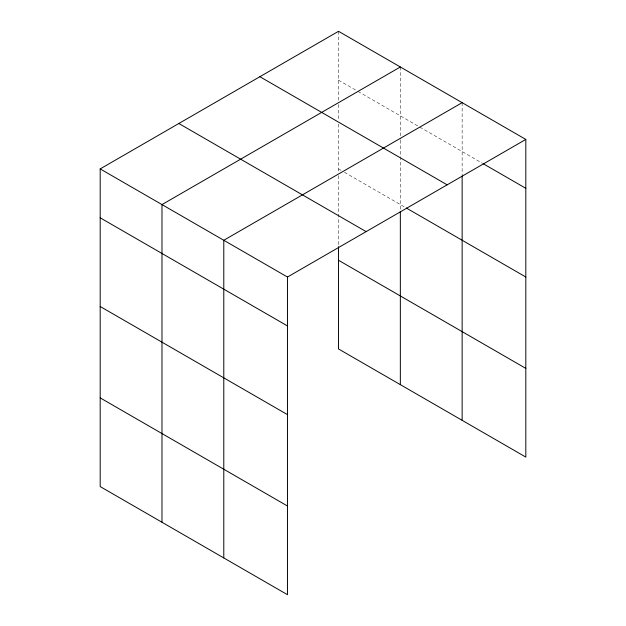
<?xml version="1.0" encoding="UTF-8"?>
<svg xmlns="http://www.w3.org/2000/svg" width="626" height="626" viewBox="0 0 626 626"><rect width="100%" height="100%" fill="white"/><g stroke="black" fill="none" stroke-linecap="round" stroke-linejoin="round"><path stroke-width="0.47" stroke-dasharray="3.13 2.35" d="M338.533 80.191L357.164 90.942M358.009 91.427L418.966 126.624M419.811 127.109L482.247 163.159M338.533 168.887L341.076 170.35M344.464 172.306L405.421 207.496M462.144 102.664L462.144 174.944M400.343 66.982L400.343 139.262M400.343 140.24L400.343 210.399M338.533 31.3L338.533 100.653M338.533 104.558L338.533 120.153M338.533 124.05L338.533 171.798M338.533 175.687L338.533 245.682"/><path stroke-width="0.94" d="M525.817 139.426L338.533 31.3L100.183 168.91L100.183 486.574L287.467 594.7L287.467 277.036L525.817 139.426L525.817 457.09L338.533 348.964L338.533 246.66M400.343 66.982L161.985 204.592L161.985 522.256M462.144 102.664L223.787 240.274L223.787 557.938M483.092 163.644L525.817 188.316M259.876 76.708L447.16 184.842M406.266 207.988L525.817 277.013M178.84 123.502L366.124 231.628M338.533 260.267L525.817 368.393M100.183 168.91L287.467 277.036M100.183 217.801L287.467 325.927M100.183 306.497L287.467 414.623M100.183 397.878L287.467 506.004M462.144 175.922L462.144 420.328M400.343 211.369L400.343 384.646"/></g></svg>
